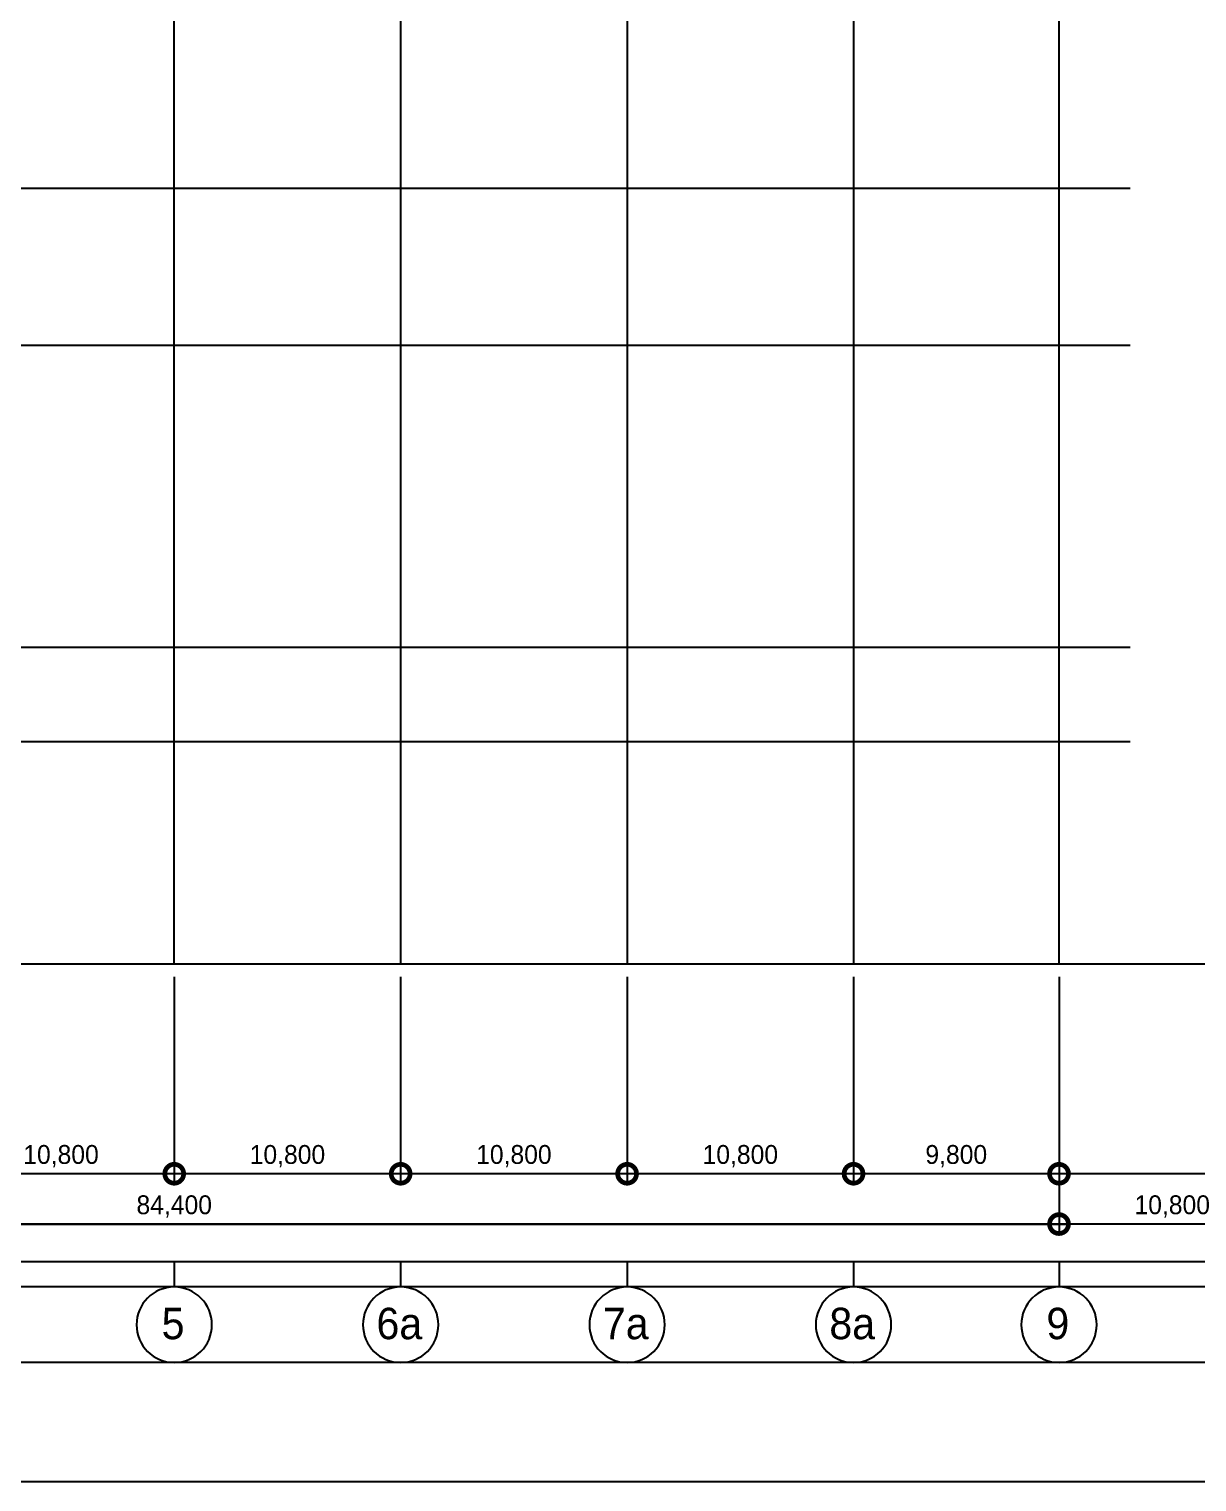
# Model space of a CAD drawing. Header units: millimetres. Extents: x -1318 to 252300, y 0 to 178200.
# Drawn here: x 85630 to 141333, y 0 to 69303 of the extents above; entities that cross this region are included whole.
import ezdxf

# ---------------------------------------------------------------- set-up
doc = ezdxf.new("R2010")
doc.units = ezdxf.units.MM
doc.header["$LTSCALE"] = 300
doc.header["$PDSIZE"] = -1
for name, color, linetype in [('A-CEN_axis', 12, 'Continuous'), ('A-DIM', 7, 'Continuous'), ('A-SYM-BUB', 3, 'Continuous')]:
    doc.layers.add(name, color=color, linetype=linetype)
doc.layers.add('NOPLOT', color=191, linetype='Continuous', plot=False)
doc.layers.add('기둥부호', color=171, linetype='Continuous', plot=False)
doc.styles.add('Gdim', font='Dotum.ttf')
doc.dimstyles.new('Gdim300', dxfattribs={"dimscale": 300, "dimtxt": 3, "dimasz": 6, "dimexe": 1.5, "dimexo": 2, "dimgap": 1, "dimtad": 1, "dimdec": 0, "dimzin": 0, "dimdsep": 46, "dimlunit": 6, "dimtxsty": 'Gdim', "dimblk": 'DOTSMALL', "dimblk1": 'DOTSMALL', "dimblk2": 'DOTSMALL', "dimcen": 1.5, "dimdle": 1.5, "dimclrd": 1, "dimclre": 1, "dimclrt": 256, "dimazin": 0, "dimtfac": 1, "dimtdec": 0, "dimtix": 1, "dimtmove": 2, "dimatfit": 3, "dimldrblk": 'DOTSMALL', "dimfxl": 0, "dimtolj": 1, "dimtzin": 0, "dimlwd": -1, "dimlwe": -1, "dimarcsym": 0})

# ---------------------------------------------------------------- blocks, each defined once
blk = doc.blocks.new('A$Cd589e0f6')
at = {"layer": 'NOPLOT'}
for points in [[(9900, -5700), (218700, -5700), (218700, -172500), (9900, -172500)], [(13500, -9300), (215100, -9300), (215100, -168900), (13500, -168900)], [(14700, -10500), (213900, -10500), (213900, -167700), (14700, -167700)], [(16500, -12300), (212100, -12300), (212100, -165900), (16500, -165900)], [(18900, -14700), (209700, -14700), (209700, -163500), (18900, -163500)], [(28900, -24700), (199700, -24700), (199700, -153500), (28900, -153500)]]:
    blk.add_lwpolyline(points, close=True, dxfattribs=at)
blk = doc.blocks.new('_DotSmall')
at = {"color": 0, "linetype": 'ByBlock', "const_width": 0.5}
blk.add_lwpolyline([(-0.0625, 0, 1), (0.0625, 0, 1)], format="xyb", close=True, dxfattribs=at)
blk = doc.blocks.new('*D307')
at = {"layer": 'A-DIM', "color": 1, "transparency": 16777216}
for p, q in [((53000, -124505), (53000, -134355)), ((63800, -124505), (63800, -134355)), ((64250, -133905), (52550, -133905))]:
    blk.add_line(p, q, dxfattribs=at)
at = {"layer": 'Defpoints', "color": 0, "transparency": 16777216}
for p in [(53000, -123905), (63800, -123905), (53000, -133905)]:
    blk.add_point(p, dxfattribs=at)
at = {"layer": 'A-DIM', "color": 1, "transparency": 16777216, "xscale": 1800, "yscale": 1800, "zscale": 1800, "rotation": 180}
blk.add_blockref('_DotSmall', (53000, -133905), dxfattribs=at)
at = {"layer": 'A-DIM', "color": 1, "transparency": 16777216, "xscale": 1800, "yscale": 1800, "zscale": 1800}
blk.add_blockref('_DotSmall', (63800, -133905), dxfattribs=at)
at = {"layer": 'A-DIM', "color": 3, "transparency": 16777216, "insert": (58400, -133068), "char_height": 900, "attachment_point": 5, "style": 'Gdim'}
blk.add_mtext('\\A1;10,800', dxfattribs=at)
blk = doc.blocks.new('*D308')
at = {"layer": 'A-DIM', "color": 1, "transparency": 16777216}
for p, q in [((63800, -124505), (63800, -134355)), ((74600, -124505), (74600, -134355)), ((75050, -133905), (63350, -133905))]:
    blk.add_line(p, q, dxfattribs=at)
at = {"layer": 'Defpoints', "color": 0, "transparency": 16777216}
for p in [(63800, -123905), (74600, -123905), (63800, -133905)]:
    blk.add_point(p, dxfattribs=at)
at = {"layer": 'A-DIM', "color": 1, "transparency": 16777216, "xscale": 1800, "yscale": 1800, "zscale": 1800, "rotation": 180}
blk.add_blockref('_DotSmall', (63800, -133905), dxfattribs=at)
at = {"layer": 'A-DIM', "color": 1, "transparency": 16777216, "xscale": 1800, "yscale": 1800, "zscale": 1800}
blk.add_blockref('_DotSmall', (74600, -133905), dxfattribs=at)
at = {"layer": 'A-DIM', "color": 3, "transparency": 16777216, "insert": (69200, -133068), "char_height": 900, "attachment_point": 5, "style": 'Gdim'}
blk.add_mtext('\\A1;10,800', dxfattribs=at)
blk = doc.blocks.new('*D309')
at = {"layer": 'A-DIM', "color": 1, "transparency": 16777216}
for p, q in [((74600, -124505), (74600, -134355)), ((84400, -124505), (84400, -134355)), ((84850, -133905), (74150, -133905))]:
    blk.add_line(p, q, dxfattribs=at)
at = {"layer": 'Defpoints', "color": 0, "transparency": 16777216}
for p in [(74600, -123905), (84400, -123905), (74600, -133905)]:
    blk.add_point(p, dxfattribs=at)
at = {"layer": 'A-DIM', "color": 1, "transparency": 16777216, "xscale": 1800, "yscale": 1800, "zscale": 1800, "rotation": 180}
blk.add_blockref('_DotSmall', (74600, -133905), dxfattribs=at)
at = {"layer": 'A-DIM', "color": 1, "transparency": 16777216, "xscale": 1800, "yscale": 1800, "zscale": 1800}
blk.add_blockref('_DotSmall', (84400, -133905), dxfattribs=at)
at = {"layer": 'A-DIM', "color": 3, "transparency": 16777216, "insert": (79500, -133068), "char_height": 900, "attachment_point": 5, "style": 'Gdim'}
blk.add_mtext('\\A1;9,800', dxfattribs=at)
blk = doc.blocks.new('*D310')
at = {"layer": 'A-DIM', "color": 1, "transparency": 16777216}
for p, q in [((42200, -124505), (42200, -134355)), ((53000, -124505), (53000, -134355)), ((53450, -133905), (41750, -133905))]:
    blk.add_line(p, q, dxfattribs=at)
at = {"layer": 'Defpoints', "color": 0, "transparency": 16777216}
for p in [(42200, -123905), (53000, -123905), (42200, -133905)]:
    blk.add_point(p, dxfattribs=at)
at = {"layer": 'A-DIM', "color": 1, "transparency": 16777216, "xscale": 1800, "yscale": 1800, "zscale": 1800, "rotation": 180}
blk.add_blockref('_DotSmall', (42200, -133905), dxfattribs=at)
at = {"layer": 'A-DIM', "color": 1, "transparency": 16777216, "xscale": 1800, "yscale": 1800, "zscale": 1800}
blk.add_blockref('_DotSmall', (53000, -133905), dxfattribs=at)
at = {"layer": 'A-DIM', "color": 3, "transparency": 16777216, "insert": (47600, -133068), "char_height": 900, "attachment_point": 5, "style": 'Gdim'}
blk.add_mtext('\\A1;10,800', dxfattribs=at)
blk = doc.blocks.new('*D313')
at = {"layer": 'A-DIM', "color": 1, "transparency": 16777216}
for p, q in [((0, -124505), (0, -136755)), ((84400, -124505), (84400, -136755)), ((-450, -136305), (84850, -136305))]:
    blk.add_line(p, q, dxfattribs=at)
at = {"layer": 'Defpoints', "color": 0, "transparency": 16777216}
for p in [(0, -123905), (84400, -123905), (84400, -136305)]:
    blk.add_point(p, dxfattribs=at)
at = {"layer": 'A-DIM', "color": 1, "transparency": 16777216, "xscale": 1800, "yscale": 1800, "zscale": 1800, "rotation": 180}
blk.add_blockref('_DotSmall', (0, -136305), dxfattribs=at)
at = {"layer": 'A-DIM', "color": 1, "transparency": 16777216, "xscale": 1800, "yscale": 1800, "zscale": 1800}
blk.add_blockref('_DotSmall', (84400, -136305), dxfattribs=at)
at = {"layer": 'A-DIM', "color": 3, "transparency": 16777216, "insert": (42200, -135468), "char_height": 900, "attachment_point": 5, "style": 'Gdim'}
blk.add_mtext('\\A1;84,400', dxfattribs=at)
blk = doc.blocks.new('*D315')
at = {"layer": 'A-DIM', "color": 1, "transparency": 16777216}
for p, q in [((31400, -124505), (31400, -134355)), ((42200, -124505), (42200, -134355)), ((42650, -133905), (30950, -133905))]:
    blk.add_line(p, q, dxfattribs=at)
at = {"layer": 'Defpoints', "color": 0, "transparency": 16777216}
for p in [(31400, -123905), (42200, -123905), (31400, -133905)]:
    blk.add_point(p, dxfattribs=at)
at = {"layer": 'A-DIM', "color": 1, "transparency": 16777216, "xscale": 1800, "yscale": 1800, "zscale": 1800, "rotation": 180}
blk.add_blockref('_DotSmall', (31400, -133905), dxfattribs=at)
at = {"layer": 'A-DIM', "color": 1, "transparency": 16777216, "xscale": 1800, "yscale": 1800, "zscale": 1800}
blk.add_blockref('_DotSmall', (42200, -133905), dxfattribs=at)
at = {"layer": 'A-DIM', "color": 3, "transparency": 16777216, "insert": (36800, -133068), "char_height": 900, "attachment_point": 5, "style": 'Gdim'}
blk.add_mtext('\\A1;10,800', dxfattribs=at)
blk = doc.blocks.new('*D318')
at = {"layer": 'A-DIM', "color": 1, "transparency": 16777216}
for p, q in [((84400, -124505), (84400, -136755)), ((95200, -124505), (95200, -136755)), ((95650, -136305), (83950, -136305))]:
    blk.add_line(p, q, dxfattribs=at)
at = {"layer": 'Defpoints', "color": 0, "transparency": 16777216}
for p in [(84400, -123905), (95200, -123905), (84400, -136305)]:
    blk.add_point(p, dxfattribs=at)
at = {"layer": 'A-DIM', "color": 1, "transparency": 16777216, "xscale": 1800, "yscale": 1800, "zscale": 1800, "rotation": 180}
blk.add_blockref('_DotSmall', (84400, -136305), dxfattribs=at)
at = {"layer": 'A-DIM', "color": 1, "transparency": 16777216, "xscale": 1800, "yscale": 1800, "zscale": 1800}
blk.add_blockref('_DotSmall', (95200, -136305), dxfattribs=at)
at = {"layer": 'A-DIM', "color": 3, "transparency": 16777216, "insert": (89800, -135468), "char_height": 900, "attachment_point": 5, "style": 'Gdim'}
blk.add_mtext('\\A1;10,800', dxfattribs=at)
blk = doc.blocks.new('grid-noplot-update')
at = {"layer": 'A-CEN_axis'}
for p, q in [((42200, -123905), (42200, 4895)), ((84400, -123905), (84400, 4895)), ((53000, -69700), (53000, -123905)), ((63800, -69700), (63800, -123905)), ((74600, -69700), (74600, -123905)), ((87800, -86900), (-21453.6, -86900)), ((87800, -94400), (-21453.6, -94400)), ((87800, -108800), (-21453.6, -108800)), ((87800, -113300), (-21453.6, -113300))]:
    blk.add_line(p, q, dxfattribs=at)
at = {"layer": 'A-SYM-BUB', "color": 7, "elevation": 0}
for points in [[(42200, -138105), (42200, -139305, 1), (42200, -142905, 1), (42200, -139305, 0)], [(53000, -138105), (53000, -139305, 1), (53000, -142905, 1), (53000, -139305, 0)], [(63800, -138105), (63800, -139305, 1), (63800, -142905, 1), (63800, -139305, 0)], [(74600, -138105), (74600, -139305, 1), (74600, -142905, 1), (74600, -139305, 0)], [(84400, -138105), (84400, -139305, 1), (84400, -142905, 1), (84400, -139305, 0)]]:
    blk.add_lwpolyline(points, format="xyb", dxfattribs=at)
at = {"layer": 'A-SYM-BUB', "style": 'Gdim'}
for s, p in [('5', (41598.5, -141796.3)), ('6a', (51845.6, -141796.3)), ('7a', (62645.6, -141796.3)), ('8a', (73445.6, -141796.3)), ('9', (83798.5, -141796.3))]:
    blk.add_text(s, height=1500, dxfattribs=at).set_placement(p)
at = {"layer": 'A-DIM'}
for base, p1, p2, picture, middle in [((84400, -136305), (0, -123905), (84400, -123905), '*D313', (42200, -135467.7)), ((31400, -133905), (42200, -123905), (31400, -123905), '*D315', (36800, -133067.7)), ((84400, -136305), (95200, -123905), (84400, -123905), '*D318', (89800, -135467.7))]:
    dim = blk.add_linear_dim(base=base, p1=p1, p2=p2, angle=180, dimstyle='Gdim300', override={"dimtxsty": 'Gdim', "dimclrt": 3}, dxfattribs=at)
    dim.commit()
    dim.dimension.update_dxf_attribs({"geometry": picture, "text_midpoint": middle})
for base, p1, p2, picture, middle in [((42200, -133905), (53000, -123905), (42200, -123905), '*D310', (47600, -133067.7)), ((53000, -133905), (63800, -123905), (53000, -123905), '*D307', (58400, -133067.7)), ((63800, -133905), (74600, -123905), (63800, -123905), '*D308', (69200, -133067.7)), ((74600, -133905), (84400, -123905), (74600, -123905), '*D309', (79500, -133067.7))]:
    dim = blk.add_linear_dim(base=base, p1=p1, p2=p2, dimstyle='Gdim300', override={"dimtxsty": 'Gdim', "dimclrt": 3}, dxfattribs=at)
    dim.commit()
    dim.dimension.update_dxf_attribs({"geometry": picture, "text_midpoint": middle})

msp = doc.modelspace()

# ---------------------------------------------------------------- linework, layer by layer
at = {"layer": 'NOPLOT'}
msp.add_lwpolyline([(0, 178200), (252300, 178200), (252300, 0), (0, 0)], close=True, dxfattribs=at)

# ---------------------------------------------------------------- block references
at = {"layer": 'A-DIM'}
msp.add_blockref('grid-noplot-update', (50354, 148605), dxfattribs=at)
at = {"layer": '기둥부호'}
msp.add_blockref('A$Cd589e0f6', (0, 178200), dxfattribs=at)

doc.saveas('drawing.dxf')
